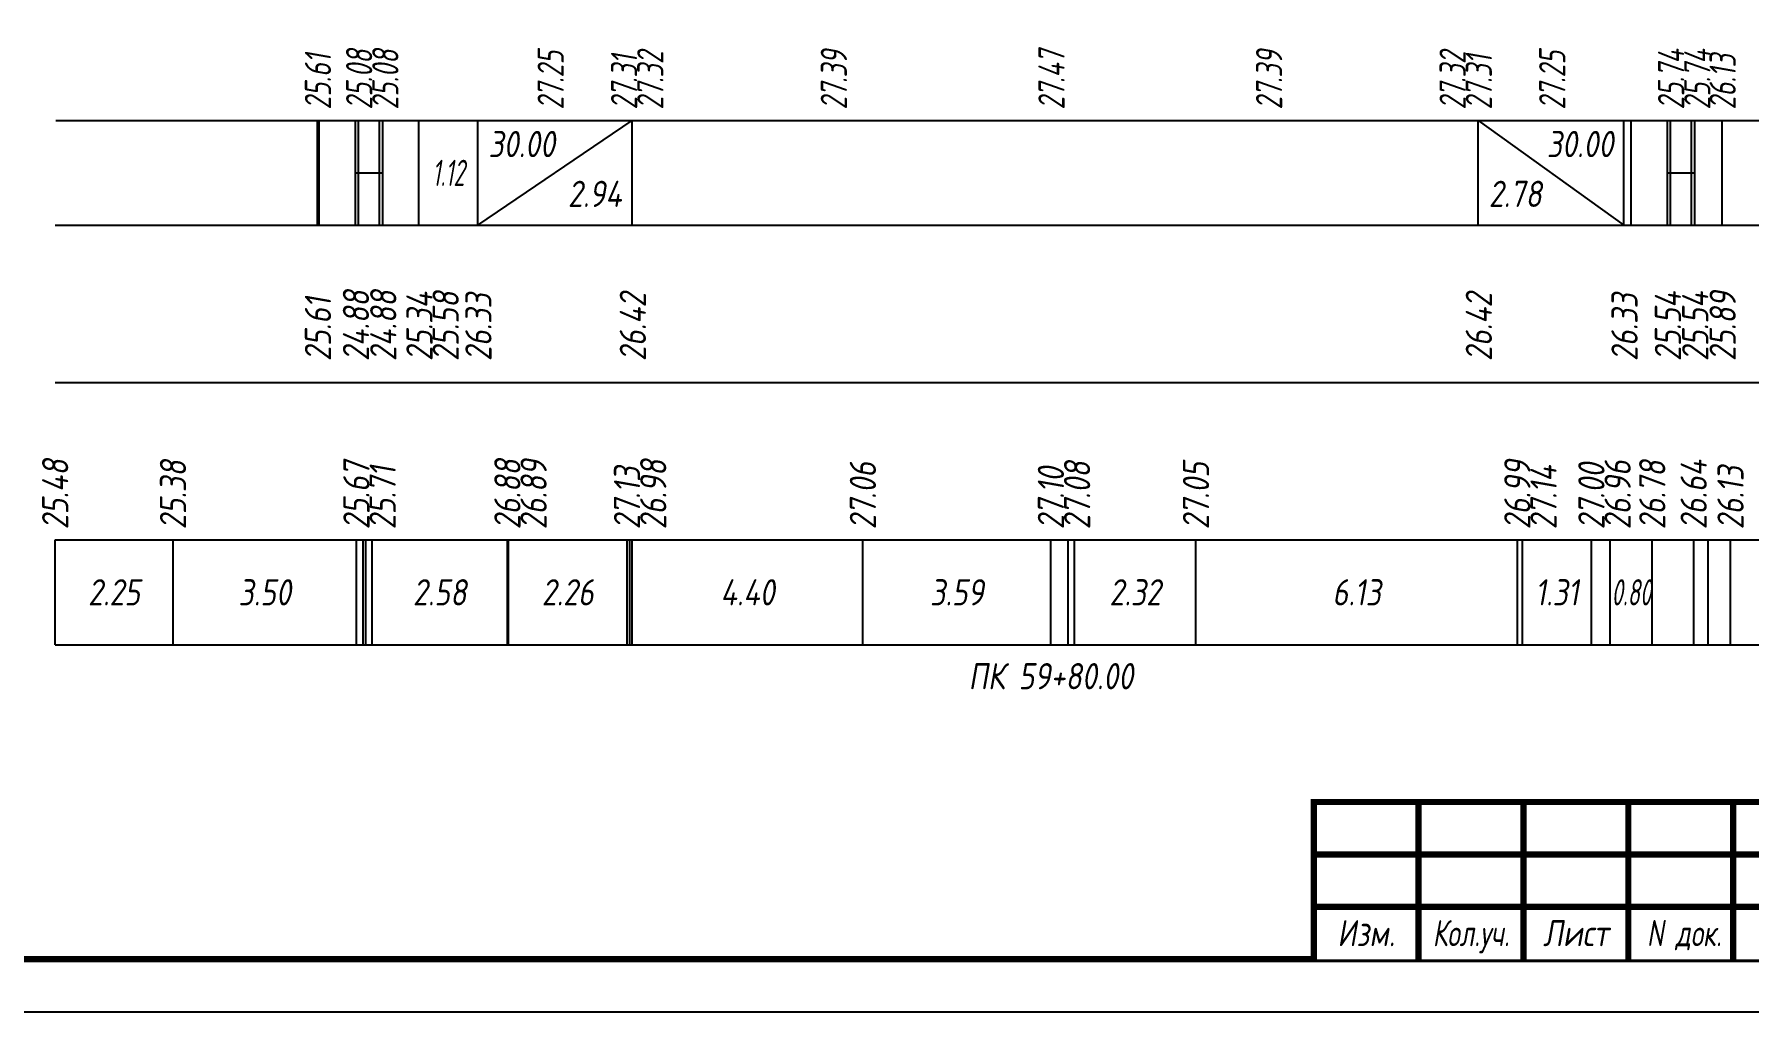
# Model space of a CAD drawing. Extents: x -717 to 1451, y -133302 to 233.
# Drawn here: x 78 to 241.4, y -94006.4 to -93913.2 of the extents above; entities that cross this region are included whole.
import ezdxf
from ezdxf.enums import TextEntityAlignment as Align

# ---------------------------------------------------------------- set-up
doc = ezdxf.new("R2010")
doc.units = 0
for name, color, linetype in [('Зарамочное оформление', 7, 'Continuous'), ('Код_510', 7, 'Continuous'), ('Код_514', 1, 'Continuous'), ('Код_516', 1, 'Continuous'), ('Подписи поперечников', 7, 'Continuous'), ('Таблица', 7, 'Continuous')]:
    doc.layers.add(name, color=color, linetype=linetype)
doc.styles.add('М', font='romand.shx', dxfattribs={"width": 0.8, "oblique": 10, "height": 2.5})

# ---------------------------------------------------------------- blocks, each defined once
blk = doc.blocks.new('Штамп')
at = {"linetype": 'Continuous'}
blk.add_wipeout([(199.95, -411.25), (384.95, -411.25), (384.95, -426.25), (199.95, -426.25)], dxfattribs=at).dxf.layer = 'Зарамочное оформление'
at = {"layer": 'Зарамочное оформление', "linetype": 'Continuous', "lineweight": -3, "const_width": 0.6, "flags": 128}
for points in [[(199.95, -426.25), (199.95, -411.25), (384.95, -411.25)], [(209.95, -411.25), (209.95, -426.25)], [(219.95, -411.25), (219.95, -426.25)], [(229.95, -411.25), (229.95, -426.25)], [(239.95, -411.25), (239.95, -426.25)], [(199.95, -416.25), (264.95, -416.25)], [(199.95, -421.25), (264.95, -421.25)]]:
    blk.add_lwpolyline(points, dxfattribs=at)
at = {"layer": 'Зарамочное оформление', "linetype": 'Continuous', "style": 'М', "oblique": 10}
for s, width, p in [('Изм.', 0.8, (204.95, -423.75)), ('Кол.уч.', 0.7, (214.95, -423.75)), ('Лист', 0.8, (224.95, -423.75)), ('N док.', 0.7, (235.28, -423.75))]:
    blk.add_text(s, height=2.5, dxfattribs=dict(at, width=width)).set_placement(p, align=Align.MIDDLE_CENTER)
blk = doc.blocks.new('шифр')
blk.add_blockref('Штамп', (0, -93635))

msp = doc.modelspace()

# ---------------------------------------------------------------- linework, layer by layer
at = {"flags": 128}
msp.add_lwpolyline([(-30.054, -94006.421), (389.946, -94006.421), (389.946, -93709.421), (-30.054, -93709.421)], close=True, dxfattribs=at)
at = {"const_width": 0.6, "flags": 128}
msp.add_lwpolyline([(-10.054, -94001.421), (384.946, -94001.421), (384.946, -93714.421), (-10.054, -93714.421)], close=True, dxfattribs=at)
at = {"layer": 'Код_510'}
for p, q in [((79.946, -93971.421), (79.946, -93961.421)), ((91.181, -93971.421), (91.181, -93961.421)), ((108.67, -93971.421), (108.67, -93961.421)), ((109.308, -93971.421), (109.308, -93961.421)), ((109.554, -93971.421), (109.554, -93961.421)), ((110.167, -93971.421), (110.167, -93961.421)), ((123.065, -93971.421), (123.065, -93961.421)), ((123.168, -93971.421), (123.168, -93961.421)), ((134.472, -93971.421), (134.472, -93961.421)), ((134.747, -93971.421), (134.747, -93961.421)), ((134.972, -93971.421), (134.972, -93961.421)), ((156.963, -93971.421), (156.963, -93961.421)), ((174.889, -93971.421), (174.889, -93961.421)), ((176.537, -93971.421), (176.537, -93961.421)), ((177.129, -93971.421), (177.129, -93961.421)), ((188.724, -93971.421), (188.724, -93961.421)), ((219.366, -93971.421), (219.366, -93961.421)), ((219.866, -93971.421), (219.866, -93961.421)), ((226.43, -93971.421), (226.43, -93961.421)), ((228.228, -93971.421), (228.228, -93961.421)), ((232.233, -93971.421), (232.233, -93961.421)), ((236.181, -93971.421), (236.181, -93961.421)), ((237.573, -93971.421), (237.573, -93961.421)), ((239.695, -93971.421), (239.695, -93961.421))]:
    msp.add_line(p, q, dxfattribs=at)
at = {"layer": 'Код_516'}
for p, q in [((104.946, -93931.421), (104.946, -93921.421)), ((105.125, -93931.421), (105.125, -93921.421)), ((105.125, -93931.421), (105.125, -93921.421)), ((108.572, -93931.421), (108.572, -93921.421)), ((108.875, -93931.421), (108.875, -93921.421)), ((110.875, -93931.421), (110.875, -93921.421)), ((111.178, -93931.421), (111.178, -93921.421)), ((114.625, -93931.421), (114.625, -93921.421)), ((114.625, -93931.421), (114.625, -93921.421)), ((120.248, -93931.421), (120.248, -93921.421)), ((120.248, -93931.421), (134.972, -93921.421)), ((134.972, -93931.421), (134.972, -93921.421)), ((215.639, -93931.421), (215.639, -93921.421)), ((215.639, -93921.421), (229.531, -93931.421)), ((229.531, -93931.421), (229.531, -93921.421)), ((230.223, -93931.421), (230.223, -93921.421)), ((230.223, -93931.421), (230.223, -93921.421)), ((233.67, -93931.421), (233.67, -93921.421)), ((233.973, -93931.421), (233.973, -93921.421)), ((235.973, -93931.421), (235.973, -93921.421)), ((236.276, -93931.421), (236.276, -93921.421)), ((238.891, -93931.421), (238.891, -93921.421)), ((108.572, -93926.421), (108.875, -93926.421)), ((108.875, -93926.421), (110.875, -93926.421)), ((110.875, -93926.421), (111.178, -93926.421)), ((233.67, -93926.421), (233.973, -93926.421)), ((233.973, -93926.421), (235.973, -93926.421)), ((235.973, -93926.421), (236.276, -93926.421))]:
    msp.add_line(p, q, dxfattribs=at)
at = {"layer": 'Таблица'}
for p, q in [((80, -93921.421), (263.945, -93921.421)), ((79.946, -93931.421), (263.891, -93931.421)), ((79.946, -93946.421), (263.891, -93946.421)), ((79.946, -93961.421), (263.891, -93961.421)), ((79.946, -93971.421), (263.891, -93971.421))]:
    msp.add_line(p, q, dxfattribs=at)

# ---------------------------------------------------------------- texts
at = {"layer": 'Код_510', "style": 'М', "oblique": 10, "width": 0.8}
for s, p in [('25.48', (79.946, -93960.421)), ('25.38', (91.181, -93960.421)), ('25.67', (108.67, -93960.421)), ('25.71', (111.17, -93960.421)), ('26.88', (123.065, -93960.421)), ('26.89', (125.565, -93960.421)), ('27.13', (134.472, -93960.421)), ('26.98', (136.972, -93960.421)), ('27.06', (156.963, -93960.421)), ('27.10', (174.889, -93960.421)), ('27.08', (177.389, -93960.421)), ('27.05', (188.724, -93960.421)), ('26.99', (219.366, -93960.421)), ('27.14', (221.866, -93960.421)), ('27.00', (226.43, -93960.421)), ('26.96', (228.93, -93960.421)), ('26.78', (232.233, -93960.421)), ('26.64', (236.181, -93960.421)), ('26.13', (239.695, -93960.421))]:
    msp.add_text(s, height=2.5, rotation=90, dxfattribs=at).set_placement(p, align=Align.MIDDLE_LEFT)
at = {"layer": 'Код_510', "style": 'М', "oblique": 10}
for s, width, p in [('2.25', 0.8, (85.564, -93966.421)), ('3.50', 0.8, (99.926, -93966.421)), ('2.58', 0.8, (116.616, -93966.421)), ('2.26', 0.8, (128.82, -93966.421)), ('4.40', 0.8, (145.968, -93966.421)), ('3.59', 0.8, (165.926, -93966.421)), ('2.32', 0.8, (182.926, -93966.421)), ('6.13', 0.8, (204.045, -93966.421)), ('1.31', 0.8, (223.148, -93966.421)), ('0.80', 0.6, (230.231, -93966.421))]:
    msp.add_text(s, height=2.5, dxfattribs=dict(at, width=width)).set_placement(p, align=Align.MIDDLE_CENTER)
at = {"layer": 'Код_514', "style": 'М', "oblique": 10, "width": 0.7}
for s, p in [('25.61', (105, -93920.382)), ('25.08', (108.93, -93920.382)), ('25.08', (111.43, -93920.382)), ('27.25', (127.194, -93920.382)), ('27.31', (134.194, -93920.382)), ('27.32', (136.694, -93920.382)), ('27.39', (154.194, -93920.382)), ('27.47', (174.944, -93920.382)), ('27.39', (195.694, -93920.382)), ('27.32', (213.194, -93920.382)), ('27.31', (215.694, -93920.382)), ('27.25', (222.694, -93920.382)), ('25.74', (234.027, -93920.382)), ('25.74', (236.527, -93920.382)), ('26.13', (238.945, -93920.382))]:
    msp.add_text(s, height=2.5, rotation=90, dxfattribs=at).set_placement(p, align=Align.MIDDLE_LEFT)
at = {"layer": 'Код_516', "style": 'М', "oblique": 10, "width": 0.8}
msp.add_text('30.00', height=2.5, dxfattribs=at).set_placement((121.248, -93922.421), align=Align.TOP_LEFT)
msp.add_text('30.00', height=2.5, dxfattribs=at).set_placement((228.531, -93922.421), align=Align.TOP_RIGHT)
at = {"layer": 'Код_516', "style": 'М', "oblique": 10, "width": 0.6}
msp.add_text('1.12', height=2.5, dxfattribs=at).set_placement((117.437, -93926.421), align=Align.MIDDLE_CENTER)
at = {"layer": 'Код_516', "style": 'М', "oblique": 10, "width": 0.8}
msp.add_text('2.94', height=2.5, dxfattribs=at).set_placement((133.972, -93930.421), align=Align.BOTTOM_RIGHT)
msp.add_text('2.78', height=2.5, dxfattribs=at).set_placement((216.639, -93930.421), align=Align.BOTTOM_LEFT)
for s, p in [('25.61', (105, -93944.371)), ('24.88', (108.627, -93944.371)), ('24.88', (111.232, -93944.371)), ('25.34', (114.68, -93944.371)), ('25.58', (117.18, -93944.371)), ('26.33', (120.302, -93944.371)), ('26.42', (135.026, -93944.371)), ('26.42', (215.694, -93944.371)), ('26.33', (229.585, -93944.371)), ('25.54', (233.724, -93944.371)), ('25.54', (236.33, -93944.371)), ('25.89', (238.945, -93944.371))]:
    msp.add_text(s, height=2.5, rotation=90, dxfattribs=at).set_placement(p, align=Align.MIDDLE_LEFT)
at = {"layer": 'Подписи поперечников', "style": 'М', "oblique": 10, "width": 0.8}
msp.add_text('ПК 59+80.00', height=2.5, dxfattribs=at).set_placement((174.889, -93976.421), align=Align.BOTTOM_CENTER)

# ---------------------------------------------------------------- next in the draw order: block references
msp.add_blockref('шифр', (0, 59.829))

doc.saveas('drawing.dxf')
